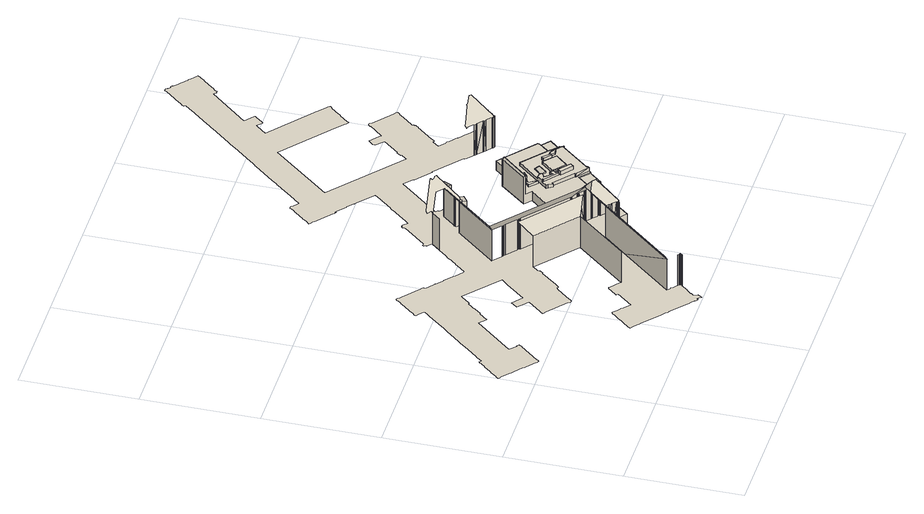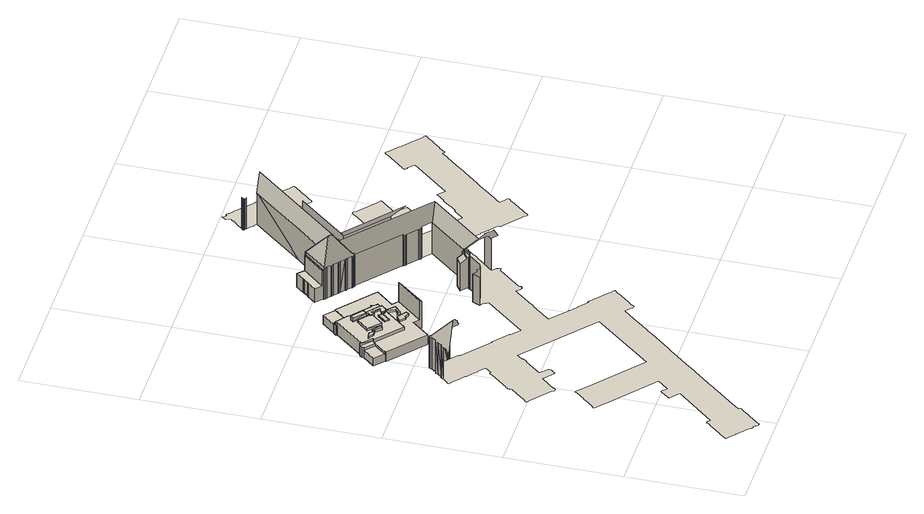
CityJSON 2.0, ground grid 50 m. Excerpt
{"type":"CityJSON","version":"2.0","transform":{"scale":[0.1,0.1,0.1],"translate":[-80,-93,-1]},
"CityObjects":{
"building1":{"type":"Building","geometry":[{"type":"MultiSurface","lod":"2","boundaries":[[[0,1,2,3]],[[4,0,3]],[[5,4,3]],[[6,7,8,9]],[[10,11,7,6]],[[12,4,5]],[[12,13,4]],[[14,15,16,17]],[[13,12,16,15]],[[18,11,10,19]],[[20,14,17,21]],[[22,23,20]],[[19,23,22,18]],[[22,20,21]],[[24,25,26]],[[27,28,29,30]],[[31,32,33,25,34,35,36,37]],[[38,39,40,41]],[[42,43,41,40]],[[44,45,43,42]],[[46,47,45,44]],[[48,28,49,50]],[[48,51,29,28]],[[46,52,53,47]],[[53,52,54]],[[34,25,24,55,35]],[[53,54,56,57]],[[57,56,58,59]],[[60,59,58,61]],[[61,62,63,60]],[[64,65,66,67]],[[62,64,63]],[[54,52,46,44,42,40,39,68,69,70,71,72,73,74,75,65,64,62,61,58,56]],[[64,67,63]],[[69,76,77,70]],[[78,79,80,81,82,83]],[[84,85,86,87,76,69,68]],[[88,35,55,89]],[[90,88,89,91]],[[91,92,93,90]],[[31,37,94]],[[37,36,95,94]],[[95,36,96]],[[97,98,93,92]],[[98,97,99,100]],[[101,100,99]],[[75,102,103,66,65]],[[101,99,104]],[[105,106,107,108,109,96,36,35,88,90,93,98,100,101,110,111,112,113,114]],[[110,104,115]],[[110,101,104]],[[111,110,115,116]],[[117,77,76,87,118,119,120,121,122,123,124,125,126,127,128,129,130,131,132,133,83,82]],[[111,116,134,112]],[[135,112,134]],[[135,113,112]],[[135,136,114,113]],[[137,138,105,114,136,139]],[[105,138,140,106]],[[141,137,139,142]],[[142,143,144,141]],[[145,71,96,109]],[[146,147,144,143,148,149,150]],[[145,151,71]],[[152,153,118,87,86,154,155]],[[156,72,71,151]],[[118,153,157]],[[155,158,159,160,152]],[[152,160,161,162]],[[72,156,163,73]],[[74,164,102,75]],[[73,163,164,74]],[[165,166,103,102]],[[167,168,166,165]],[[158,169,170,159]],[[168,167,171]],[[168,171,172]],[[173,174,172,171]],[[119,118,157,175,176]],[[174,173,177,178]],[[178,177,179]],[[180,108,107,106]],[[177,181,179]],[[181,182,183,179]],[[184,161,160,159,170,185]],[[186,162,161,184]],[[162,186,187,188,189,190,175,157,153,152]],[[182,191,192,183]],[[193,150,149,194]],[[195,140,138,137,141,144,147,196,197,198]],[[192,191,199,200]],[[187,201,202]],[[203,200,199,204]],[[185,170,169,205]],[[175,190,206,176]],[[204,207,208,203]],[[167,165,102,164,163,156,151,145,109,108,180,209,210,211,212,213,214,215,216,217,218,219,220,207,204,199,191,182,181,177,173,171]],[[188,187,202]],[[147,146,221,196]],[[188,202,222,189]],[[223,201,187,186,184,185,205]],[[208,207,224]],[[225,193,194,226]],[[220,224,207]],[[227,225,226,228]],[[229,227,228,230]],[[231,232,233,234,235,236,237,238,239,240,241,242,243,244,245,246,247,248,249,250,251,252,253,254,255,256,257,258,259,260,261,262,263,264,265,266,267,268,269,270,271,272,273,274,275,276,277,278,279,280,281,282,283,284,285,286,287,288,287,289,290,291,292,293,294,295,296,297,298,299,300,301,302,303,304,305,306,307,308,309,310,311,312,313,314,315,316,317,318,319,320,321,322,323,324,325,326,327,328,329,330,331,332,333,334,335,336,337,338,339,340,341,342,343,344,345,346,347,348,349,350,351,352,353,354,355,356,357,358,359,360,361,362,363,364,365,366,367,368,369,370,371,372,373,374,375,376,377,378,379,380,381,382,383,384,385,386,387,388,389,390,391,392,393,394,395,396,397,398,399,400,401,402,403,404,405,406,407,408,409,410,411,412,413,414,415,416,417,418,419,420,421,422,423,222,202,201,223,205,169,158,155,154,86,85,84,38,41,43,45,47,53,57,59,60,63,67,66,103,166,168,172,174,178,179,183,192,200,203,208,224,424,425,426,427,428,429,430,431,432,433,434,435,436,437,438,439,440,441,442,443,230,228,226,194,149,148,143,142,139,136,135,134,116,115,104,99,97,92,91,89,55,24,26,444,445,446,447,448,8,7,11,18,22,21,17,16,12,5,3,2,449,450,451,452,453,454,455,456,457,458,459,460,461,462,463,464,465,466,467,468,469,470,471,472,473,474,475,476,477,478,479,480,481,482,483,484,485,486,487,488,489,490,491,492,493,494,495,496,497,498,499,500,501,502,503,504,505,506,507,508,509,510,511,512,513,514,515,516,517,518,519,520,521,522,523,524,525,526,527,528,529,530,531,532,533,534,535,30,29,51,536,537,538,539,540,541,542,543,544,545,546,547,548,549,550,551,552,553,554,555,556,557,558,559,560,561,562,563,564,565,566,567,568,569,570,571,572,573,574,575,576,577,578,579,580,581,582,583,584,585,586,587,588,589,590,591,592,593,594,595,596,597,598,599,600,601,602,603,604,605,606,607,608,609,610,611,612,613,614,615,616,617,618,619,620,621,622,623,624,625,626,627,628,629,630,631,632,633,634,635,636,637,638,639,640,641,642,643,644,645,646,647,648,649,650,651,652,653,654,655,656,657,658,659,660,661,662,663,664,665,666,667,668,669,670,671,672,673,674,675,676,677,678,679,680,681,682,683,684,685,686,687,688,689,690,691,692,693,694,695,696,697,698,699,700,701,702,703,704,705,706,707,708,709,710,711,712,713,714,715,716,717,718,719,720,721,722,723,724,725,726,727,728,729,730,731,732,733,734,735,736,80,79,78,737,738,739,740,741,742,743,744,745,746,747,748,749,750,751,752,753,754,755,756,757,758,759,760,761,762,763,764,765,766,767,768,769,770,771,772,773,774,775,776,777,778,779,780,781,782,783,784,785,786,787,788,789,790,791,792,793,794,795,796,797,798,799,800,801,802,803,804,805,806,807,808,809,810,811,812,813,814,815,816,817,818,819,820,821,822,823,824,825,826,827,828,829,830,831,832,833,834,835,836,837,838,839,840,841,842,843,844,845,846,847,848,849,850,851,852,853,854,855,856,857,858,859,860,861,862,863,864,865,866,867,868,869,870,871,872,873,874,875,876,877,878,879,880,881,882,883,884,885,886,887,888,889,890,891,892,893,894,895,896,897,898,899,900,901,902,903,904,905,906,907,908,909,910,911,912,913,914,915,916,917,918,919]],[[434,209,180,106,140,195,435]],[[219,424,224,220]],[[425,424,219,218]],[[426,425,218,217]],[[225,227,229,920,921,922,923,924,221,146,150,193]],[[423,422,925,206,190,189,222]],[[230,443,920,229]],[[217,216,427,426]],[[215,428,427,216]],[[920,443,442,921]],[[442,441,922,921]],[[429,428,215,214]],[[922,441,440,923]],[[214,213,212,431,430,429]],[[211,432,431,212]],[[210,433,432,211]],[[198,197,437,436]],[[434,433,210,209]],[[195,198,436,435]],[[924,923,440,439]],[[439,438,437,197,196,221,924]],[[420,419,418,926,927,928,929,930]],[[926,418,417,931]],[[397,932,398]],[[933,398,932]],[[932,397,934]],[[396,934,397]],[[934,396,395,935]],[[394,936,935,395]],[[937,936,394]],[[937,394,393]],[[938,939,940,941,942,943,944,945,946,947,948,949,950,951,952,933,932,934,935,936,937,953,954,955,956,957,958,959,960]],[[953,393,392]],[[937,393,953]],[[392,391,954,953]],[[954,391,390]],[[390,955,954]],[[956,955,390]],[[390,389,957,956]],[[958,957,389,388]],[[959,958,388,387]],[[959,387,386,960]],[[960,386,385,938]],[[938,961,939]],[[938,385,384,962,961]],[[963,962,384,383]],[[382,964,963,383]],[[964,382,381,965]],[[380,966,965,381]],[[967,966,380]],[[968,967,380,379]],[[968,379,378]],[[969,968,378]],[[377,969,378]],[[970,940,939,961,962,963,964,965,966,967,968,969,971,972,973,974,975,976,977,978,979,980]],[[377,971,969]],[[971,377,972]],[[973,972,377,376]],[[375,973,376]],[[375,974,973]]]}]},
"building2":{"type":"Building","geometry":[{"type":"MultiSurface","lod":"2","boundaries":[[[981,982,983,984,985,986,987,988,989,990,991,992,993,994,995,996,997]],[[998,999,1000,1001]],[[1002,1003,1004,1005]],[[1006,1007,1000,999,1008]],[[1009,1010,1011,1012,1013,1014,1015]],[[1016,1017,1018]],[[1019,1020,1021,1016]],[[1022,1023,1024]],[[1025,1026,1027,1028]],[[1021,1017,1016]],[[1029,1030,986,985]],[[1031,1032,1033]],[[983,1034,984]],[[1035,1036,1037,1038]],[[1039,1040,1041,1042]],[[995,994,1043,1044]],[[1031,1033,1045,1046,1047,1048,1049,1050,1051,1052,1053,1054,999,998,1055,1056,1057,1058,1041,1040,1059,1024,1060,1061,1035,1038,1026,1025,1024,1059,1062,1063,1064,1065,1066,1067,1005,1004],[1068,1069,1070,1071,1072,1073,1074]],[[1008,999,1075]],[[1019,1076,1077,1020]],[[1078,1079,1080,1032,1031,1004,1003]],[[1081,996,1044]],[[1082,1083,1084]],[[1085,1002,1005,1067,1086,1087,1088]],[[1089,1080,1090]],[[991,990,1091,1092]],[[1046,1093,1094,1047]],[[1095,1057,1056,1096]],[[1058,1057,1095,1097]],[[1066,1098,1086,1067]],[[997,996,1081,1099]],[[985,984,1100,1029]],[[1101,1102,1103,1104]],[[1019,1016,1018,1076]],[[1069,1009,1015,1070]],[[984,1034,1100]],[[1084,1105,1106,1107,1082]],[[1108,1109,1045,1033]],[[1110,1111,1112,1113]],[[1036,1035,1061,1114]],[[981,1115,982]],[[1116,1117,1049,1048]],[[1118,1112,1111]],[[1002,1085,1088,1119,1120,1121,1122,1123,1124,1125,1126,1127,1097,1095,1096,1128,1129,1130,1131,1104,1103,1132,1133,1134,1090,1079,1078,1003]],[[1135,1136,1137,1138]],[[1101,1104,1131,1130,1139,1007,1006]],[[1140,1087,1086,1098]],[[1102,1141,1142,1143,1133,1132,1103]],[[1032,1108,1033]],[[1023,1114,1061,1060]],[[1144,1106,1105,1145]],[[1012,1011,1074,1073]],[[1130,1129,1128,1055,998,1001,1139]],[[1084,1146,1145,1105]],[[1122,1121,1063,1062]],[[991,1092,1147,992]],[[1148,1138,1137,1149,1150,1151]],[[1152,1153,1154,1155]],[[988,987,1156]],[[989,988,1156,1157]],[[1059,1040,1039,1158,1125,1124,1123]],[[1159,1160,1151,1161]],[[1062,1059,1123,1122]],[[1135,1138,1148,1162]],[[1022,1024,1025,1028]],[[1155,1154,1163,1160,1159,1164]],[[1071,1014,1013,1072]],[[1134,1133,1143,1165]],[[1166,1150,1149,1167]],[[1110,1113,1168]],[[1168,1169,1110]],[[1170,1161,1151,1150,1166]],[[1116,1048,1047,1094]],[[1171,1107,1106]],[[1075,1054,1053,1172,1173]],[[1174,1043,994,993]],[[1008,1075,1175,1141,1102,1101,1006]],[[1023,1060,1024]],[[987,1176,1156]],[[1030,1176,987,986]],[[1050,1049,1117,1177]],[[1023,1022,1028,1027,1037,1036,1114]],[[983,982,1178,1034]],[[1179,1142,1175]],[[1009,1069,1068,1010]],[[1169,1168,1118,1180]],[[995,1044,996]],[[1148,1151,1160,1163,1154,1153,1162]],[[1127,1126,1181,1042,1041,1058,1097]],[[1091,1177,1117,1116,1094,1093,1109,1108,1032,1080,1089,1165,1167,1136,1135,1144,1145,1146,1083,1171,1110,1169,1180,1111,1110,1171,1144,1135,1162,1153,1152,1182,1161,1170,1166,1167,1165,1143,1142,1179,1173,1172,1157,1156,1176,1030,1029,1100,1034,1178,1115,1099,1081,1044,1043,1174,1147,1092],[1077,1076,1018,1017]],[[1065,1140,1098,1066]],[[1180,1118,1111]],[[992,1147,1174,993]],[[1155,1164,1182]],[[1063,1121,1120,1064]],[[1109,1093,1046,1045]],[[1182,1164,1159,1161]],[[1175,1142,1141]],[[1017,1021,1020,1077]],[[1011,1010,1068,1074]],[[1064,1120,1119,1088,1087,1140,1065]],[[1149,1137,1136,1167]],[[1139,1001,1000,1007]],[[982,1115,1178]],[[1012,1073,1072,1013]],[[1155,1182,1152]],[[1054,1075,999]],[[1171,1106,1144]],[[997,1099,1115,981]],[[1026,1038,1037,1027]],[[1075,1173,1179]],[[1084,1083,1146]],[[1082,1107,1171,1083]],[[1179,1175,1075]],[[1134,1165,1089,1090]],[[1039,1042,1181,1158]],[[1014,1071,1070,1015]],[[1125,1158,1181,1126]],[[989,1157,1172,1053,1052,1051,1050,1177,1091,990]],[[1090,1080,1079]],[[1055,1128,1096,1056]],[[1168,1113,1112,1118]]]}]}
},
"vertices":[
[790,100,163],[790,101,164],[790,101,10],[790,100,10],[795,104,162],[795,104,10],[789,119,162],[789,119,10],[788,118,10],[788,118,163],[794,116,160],[794,116,10],[797,109,10],[797,109,163],[797,110,165],[796,110,165],[796,110,10],[797,110,10],[797,112,10],[797,112,162],[798,111,163],[798,111,10],[797,111,10],[797,111,163],[938,377,10],[748,153,164],[748,153,10],[750,343,164],[935,561,164],[935,561,10],[750,343,10],[1021,541,225],[686,147,225],[748,152,163],[938,377,164],[1028,481,164],[1023,539,221],[1023,541,223],[797,844,10],[797,844,165],[799,846,161],[799,846,10],[801,844,161],[801,844,10],[802,845,160],[802,845,10],[807,842,158],[807,842,10],[761,709,164],[996,566,225],[756,770,225],[761,709,10],[810,837,160],[810,837,10],[810,837,161],[1028,481,10],[855,799,160],[855,799,10],[860,796,158],[860,796,10],[864,792,10],[864,792,160],[863,791,160],[863,791,10],[866,789,160],[864,787,165],[864,787,10],[866,789,10],[756,878,166],[756,879,165],[696,874,225],[1051,571,225],[1055,575,218],[1050,627,165],[1046,631,165],[1046,632,165],[902,1050,165],[897,1110,225],[804,1136,10],[803,1134,10],[773,1100,10],[773,1100,165],[803,1134,165],[804,1136,168],[756,878,10],[902,1050,10],[905,1053,10],[905,1053,171],[1042,470,164],[1042,470,10],[1041,469,163],[1041,469,10],[1045,464,10],[1045,464,161],[1023,541,225],[1023,539,225],[1025,541,225],[1051,461,10],[1051,461,163],[1051,462,10],[1051,462,164],[1068,447,163],[1046,632,173],[1046,632,10],[1068,447,10],[1078,439,164],[1078,442,167],[1072,509,234],[1070,532,257],[1057,543,257],[1068,446,163],[1071,442,161],[1076,439,163],[1077,439,163],[1078,439,163],[1068,446,10],[1071,442,10],[864,1139,225],[909,1050,171],[914,1055,181],[907,1145,272],[908,1146,275],[900,1153,274],[899,1152,272],[891,1155,268],[885,1158,266],[885,1165,273],[882,1166,273],[882,1166,272],[793,1159,182],[792,1158,180],[788,1154,172],[806,1139,173],[804,1137,168],[1076,439,10],[1077,439,10],[1078,439,10],[1078,440,150],[1078,439,150],[1078,440,10],[1078,442,150],[1079,439,150],[1079,439,10],[1081,441,10],[1081,441,150],[1055,567,233],[1083,439,76],[1083,439,150],[1083,439,10],[1112,414,10],[1112,414,77],[1051,571,233],[915,1045,167],[909,1050,170],[909,1050,10],[915,1045,10],[1055,575,225],[914,1055,170],[918,1048,10],[918,1048,157],[915,1045,157],[917,1051,158],[917,1051,168],[1050,627,174],[1046,631,174],[1049,635,167],[1049,635,10],[1050,635,167],[1050,635,10],[939,1031,10],[939,1031,149],[1050,636,165],[1050,636,10],[1051,635,165],[1051,635,10],[937,1082,170],[937,1082,181],[1056,633,163],[1056,633,10],[1060,628,10],[1162,540,167],[1060,628,165],[1059,628,165],[1059,628,10],[945,1072,155],[970,1051,145],[945,1072,165],[941,1076,167],[946,1082,167],[945,1083,168],[946,1084,168],[1077,613,165],[1077,613,10],[1141,448,77],[1141,448,10],[1162,540,150],[1165,533,150],[1161,536,150],[1163,539,150],[1082,611,163],[1082,611,10],[941,1076,10],[946,1082,10],[1086,606,10],[1086,606,165],[970,1051,10],[946,1084,173],[1085,606,165],[1085,606,10],[1163,541,165],[1159,545,163],[1154,548,165],[1154,547,165],[1152,549,165],[1137,562,165],[1134,567,163],[1129,569,165],[1111,584,165],[1112,584,165],[1108,589,163],[1103,591,165],[1165,533,76],[945,1083,10],[945,1072,10],[1103,591,10],[1141,449,77],[1141,449,10],[1143,451,77],[1143,451,10],[1141,453,77],[1141,453,10],[1647,2326,10],[1645,2322,10],[1641,2318,10],[1631,2306,10],[1629,2301,10],[1624,2297,10],[1623,2298,10],[1589,2257,10],[1586,2252,10],[1582,2248,10],[1581,2248,10],[1571,2237,10],[1571,2236,10],[1569,2231,10],[1567,2229,10],[1563,2231,10],[1560,2228,10],[1557,2230,10],[1553,2235,10],[1548,2240,10],[1407,2076,10],[1406,2075,10],[1420,2063,10],[1420,2064,10],[1446,2042,10],[1445,2041,10],[1446,2040,10],[1442,2035,10],[1416,2005,10],[1411,2000,10],[1411,2001,10],[1410,2000,10],[1388,2019,10],[1385,2015,10],[1348,1972,10],[1532,1816,10],[1533,1816,10],[1538,1814,10],[1541,1809,10],[1578,1777,10],[1578,1778,10],[1583,1775,10],[1584,1774,10],[1583,1772,10],[1587,1768,10],[1584,1764,10],[1584,1763,10],[1580,1759,10],[1579,1760,10],[1547,1723,10],[1548,1723,10],[1545,1718,10],[1541,1714,10],[1540,1715,10],[1509,1678,10],[1507,1673,10],[1502,1669,10],[1502,1670,10],[1501,1673,10],[1499,1670,10],[1495,1672,10],[1491,1676,10],[1492,1677,10],[1458,1705,10],[1238,1893,10],[1023,1640,10],[1327,1382,10],[1330,1386,10],[1347,1405,10],[1349,1407,10],[1345,1412,10],[1347,1414,10],[1347,1415,10],[1350,1419,10],[1358,1429,10],[1359,1428,10],[1419,1498,10],[1415,1501,10],[1384,1528,10],[1389,1534,10],[1386,1537,10],[1404,1558,10],[1444,1524,10],[1451,1518,10],[1502,1577,10],[1501,1578,10],[1504,1584,10],[1509,1588,10],[1510,1588,10],[1511,1588,10],[1512,1588,10],[1518,1585,10],[1522,1579,10],[1606,1507,10],[1607,1507,10],[1613,1504,10],[1617,1498,10],[1618,1498,10],[1617,1497,10],[1617,1496,10],[1614,1490,10],[1609,1486,10],[1608,1487,10],[1591,1466,10],[1554,1424,10],[1554,1423,10],[1551,1417,10],[1549,1415,10],[1553,1413,10],[1553,1412,10],[1550,1406,10],[1553,1404,10],[1543,1392,10],[1542,1393,10],[1482,1322,10],[1483,1322,10],[1473,1310,10],[1471,1308,10],[1470,1309,10],[1468,1306,10],[1464,1310,10],[1441,1283,10],[1472,1256,10],[1472,1257,10],[1478,1254,10],[1481,1249,10],[1505,1228,10],[1505,1229,10],[1510,1226,10],[1514,1221,10],[1513,1221,10],[1538,1200,10],[1538,1201,10],[1543,1198,10],[1546,1193,10],[1570,1172,10],[1571,1173,10],[1576,1170,10],[1579,1165,10],[1580,1164,10],[1579,1163,10],[1577,1160,10],[1570,1156,10],[1553,1136,10],[1554,1136,10],[1552,1128,10],[1544,1126,10],[1528,1107,10],[1526,1099,10],[1519,1096,10],[1501,1075,10],[1501,1074,10],[1500,1069,10],[1496,1064,10],[1493,1066,10],[1492,1065,10],[1488,1067,10],[1485,1071,10],[1486,1071,10],[1461,1092,10],[1456,1095,10],[1452,1099,10],[1452,1100,10],[1428,1121,10],[1428,1120,10],[1423,1123,10],[1419,1127,10],[1420,1128,10],[1396,1148,10],[1391,1151,10],[1392,1156,10],[1388,1159,10],[1390,1161,10],[1271,1263,10],[1267,1261,10],[1266,1262,10],[1261,1265,10],[1200,1316,10],[1204,1320,10],[1163,1355,10],[1014,1181,10],[1014,1180,10],[1023,1173,10],[1024,1172,10],[1021,1169,10],[1032,1159,10],[1043,1151,10],[1027,1118,10],[1009,1132,10],[998,1142,10],[992,1135,10],[991,1137,10],[946,1084,10],[1108,589,10],[1112,584,10],[1111,584,10],[1129,569,10],[1134,567,10],[1137,562,10],[1152,549,10],[1154,547,10],[1154,548,10],[1159,545,10],[1163,541,10],[1162,540,10],[1163,539,10],[1161,536,10],[1165,533,10],[1193,509,10],[1164,475,10],[1163,476,10],[1161,473,10],[1160,474,10],[748,152,10],[760,143,10],[766,141,10],[769,136,10],[769,135,10],[774,82,10],[771,77,10],[767,73,10],[766,73,10],[749,54,10],[750,53,10],[747,48,10],[742,45,10],[741,44,10],[740,43,10],[750,23,10],[736,6,10],[726,25,10],[726,26,10],[724,21,10],[718,22,10],[719,20,10],[721,19,10],[719,17,10],[718,17,10],[717,18,10],[717,17,10],[712,20,10],[709,24,10],[708,25,10],[709,25,10],[689,42,10],[683,44,10],[680,49,10],[611,108,10],[610,108,10],[605,111,10],[602,116,10],[582,133,10],[582,132,10],[577,135,10],[573,139,10],[574,140,10],[504,199,10],[503,199,10],[496,205,10],[495,206,10],[495,207,10],[475,223,10],[473,224,10],[468,228,10],[467,231,10],[468,232,10],[467,233,10],[469,238,10],[474,241,10],[490,260,10],[493,265,10],[497,269,10],[497,268,10],[514,288,10],[514,289,10],[517,294,10],[521,297,10],[538,316,10],[537,316,10],[540,321,10],[544,324,10],[545,325,10],[545,324,10],[546,325,10],[547,325,10],[552,322,10],[556,318,10],[555,317,10],[575,300,10],[576,301,10],[581,298,10],[584,293,10],[616,266,10],[673,333,10],[674,334,10],[672,336,10],[666,340,10],[667,342,10],[669,342,10],[667,343,10],[700,381,10],[702,379,10],[704,382,10],[708,378,10],[749,343,10],[741,686,10],[738,683,10],[742,679,10],[738,676,10],[740,674,10],[730,662,10],[729,662,10],[669,592,10],[670,591,10],[658,577,10],[657,578,10],[656,577,10],[655,578,10],[653,577,10],[648,581,10],[646,579,10],[641,575,10],[641,576,10],[587,513,10],[587,512,10],[584,506,10],[581,504,10],[579,505,10],[576,502,10],[570,505,10],[566,511,10],[481,583,10],[475,586,10],[471,591,10],[471,592,10],[472,593,10],[470,593,10],[471,594,10],[474,600,10],[479,604,10],[530,663,10],[514,677,10],[484,703,10],[507,730,10],[538,704,10],[549,694,10],[619,776,10],[626,784,10],[641,801,10],[646,807,10],[645,807,10],[495,935,10],[493,932,10],[489,928,10],[483,920,10],[459,893,10],[459,892,10],[455,895,10],[427,862,10],[428,861,10],[404,833,10],[403,834,10],[374,799,10],[373,798,10],[371,799,10],[341,825,10],[201,661,10],[232,634,10],[232,635,10],[237,632,10],[241,627,10],[241,626,10],[241,625,10],[238,620,10],[234,616,10],[234,617,10],[163,534,10],[163,533,10],[161,529,10],[157,526,10],[156,527,10],[155,526,10],[154,526,10],[149,529,10],[146,533,10],[108,566,10],[108,565,10],[103,568,10],[100,573,10],[62,605,10],[61,605,10],[56,608,10],[53,612,10],[53,613,10],[15,645,10],[10,647,10],[6,652,10],[7,652,10],[6,653,10],[6,654,10],[9,659,10],[13,662,10],[14,662,10],[32,684,10],[34,689,10],[39,692,10],[58,714,10],[57,714,10],[60,719,10],[64,723,10],[65,722,10],[83,744,10],[86,750,10],[90,753,10],[91,752,10],[91,753,10],[92,753,10],[100,746,10],[117,766,10],[119,771,10],[124,774,10],[177,836,10],[179,840,10],[183,844,10],[196,859,10],[199,864,10],[203,867,10],[256,929,10],[258,933,10],[263,937,10],[276,952,10],[278,957,10],[282,960,10],[335,1022,10],[338,1026,10],[342,1030,10],[359,1050,10],[359,1051,10],[334,1071,10],[329,1074,10],[325,1078,10],[326,1079,10],[326,1080,10],[325,1081,10],[328,1086,10],[332,1089,10],[333,1089,10],[344,1102,10],[343,1102,10],[346,1107,10],[351,1111,10],[384,1149,10],[384,1150,10],[386,1155,10],[391,1158,10],[402,1171,10],[405,1177,10],[409,1180,10],[410,1180,10],[411,1180,10],[412,1180,10],[417,1177,10],[420,1173,10],[433,1161,10],[433,1162,10],[438,1159,10],[442,1155,10],[441,1154,10],[480,1121,10],[481,1122,10],[486,1119,10],[489,1114,10],[502,1103,10],[507,1101,10],[511,1096,10],[510,1096,10],[511,1095,10],[509,1095,10],[510,1094,10],[508,1091,10],[509,1091,10],[512,1088,10],[511,1087,10],[542,1061,10],[543,1062,10],[549,1057,10],[548,1056,10],[579,1030,10],[580,1030,10],[586,1025,10],[617,998,10],[623,993,10],[654,967,10],[657,965,10],[658,966,10],[659,966,10],[690,1002,10],[689,1002,10],[696,1011,10],[697,1010,10],[728,1047,10],[727,1047,10],[735,1056,10],[735,1055,10],[766,1091,10],[766,1092,10],[804,1137,10],[806,1139,10],[788,1154,10],[792,1158,10],[790,1159,10],[785,1158,10],[788,1161,10],[784,1164,10],[783,1167,10],[787,1171,10],[793,1170,10],[797,1171,10],[881,1270,10],[881,1273,10],[882,1274,10],[879,1279,10],[883,1284,10],[889,1282,10],[891,1286,10],[897,1281,10],[914,1266,10],[916,1268,10],[918,1270,10],[947,1304,10],[947,1305,10],[954,1313,10],[955,1313,10],[985,1349,10],[985,1350,10],[992,1358,10],[993,1358,10],[1024,1394,10],[1023,1394,10],[1030,1403,10],[1031,1403,10],[1061,1439,10],[1062,1441,10],[1060,1443,10],[1060,1444,10],[1029,1470,10],[1028,1470,10],[1022,1475,10],[1023,1475,10],[992,1501,10],[991,1501,10],[985,1506,10],[986,1506,10],[954,1533,10],[954,1532,10],[948,1537,10],[948,1538,10],[917,1564,10],[914,1566,10],[913,1567,10],[910,1563,10],[910,1565,10],[910,1569,10],[903,1567,10],[900,1571,10],[901,1571,10],[888,1582,10],[887,1582,10],[882,1584,10],[879,1589,10],[840,1622,10],[835,1624,10],[831,1629,10],[832,1629,10],[819,1640,10],[818,1640,10],[813,1643,10],[810,1648,10],[809,1648,10],[810,1649,10],[809,1649,10],[812,1654,10],[817,1658,10],[828,1671,10],[830,1676,10],[835,1680,10],[835,1679,10],[868,1718,10],[871,1723,10],[875,1727,10],[876,1727,10],[887,1740,10],[886,1740,10],[889,1745,10],[890,1746,10],[894,1748,10],[895,1749,10],[896,1748,10],[896,1749,10],[901,1746,10],[905,1741,10],[904,1741,10],[929,1720,10],[930,1720,10],[947,1740,10],[949,1745,10],[953,1748,10],[1026,1833,10],[1028,1838,10],[1032,1841,10],[1046,1856,10],[1048,1861,10],[1052,1864,10],[1125,1949,10],[1127,1954,10],[1132,1957,10],[1145,1972,10],[1147,1977,10],[1152,1980,10],[1224,2065,10],[1227,2070,10],[1231,2073,10],[1244,2089,10],[1247,2094,10],[1251,2097,10],[1324,2182,10],[1326,2187,10],[1330,2190,10],[1343,2205,10],[1346,2210,10],[1350,2213,10],[1423,2298,10],[1425,2303,10],[1429,2306,10],[1447,2326,10],[1446,2327,10],[1441,2332,10],[1443,2334,10],[1440,2333,10],[1440,2334,10],[1443,2340,10],[1447,2343,10],[1466,2364,10],[1466,2365,10],[1468,2370,10],[1473,2373,10],[1492,2394,10],[1491,2395,10],[1494,2400,10],[1499,2403,10],[1518,2424,10],[1517,2425,10],[1520,2430,10],[1524,2433,10],[1525,2433,10],[1525,2434,10],[1526,2433,10],[1531,2431,10],[1536,2425,10],[1535,2425,10],[1548,2414,10],[1549,2414,10],[1551,2416,10],[1553,2414,10],[1557,2411,10],[1554,2409,10],[1555,2409,10],[1560,2406,10],[1562,2403,10],[1563,2402,10],[1563,2401,10],[1583,2384,10],[1583,2385,10],[1588,2382,10],[1592,2377,10],[1591,2377,10],[1601,2369,10],[1604,2366,10],[1611,2360,10],[1612,2360,10],[1617,2358,10],[1620,2353,10],[1621,2351,10],[1640,2336,10],[1645,2333,10],[1648,2330,10],[1649,2329,10],[1648,2328,10],[1649,2328,10],[1160,474,77],[1161,473,77],[1163,476,77],[1164,475,77],[1193,509,77],[991,1137,173],[1027,1118,148],[1009,1132,148],[1009,1132,160],[998,1142,154],[998,1142,170],[1043,1151,148],[1419,1127,163],[1420,1128,163],[1423,1123,161],[1428,1120,163],[1428,1121,163],[1452,1100,163],[1493,1066,165],[1494,1068,168],[1488,1158,257],[1479,1165,257],[1479,1165,258],[1455,1163,233],[1451,1167,233],[1448,1163,226],[1399,1158,177],[1400,1158,177],[1392,1157,170],[1392,1156,168],[1391,1151,161],[1396,1148,163],[1396,1148,164],[1452,1099,162],[1456,1095,161],[1461,1092,162],[1461,1092,163],[1486,1071,163],[1485,1071,162],[1488,1067,161],[1492,1065,162],[1493,1066,168],[1496,1064,163],[1500,1069,162],[1501,1074,166],[1501,1075,167],[1519,1096,167],[1519,1096,166],[1526,1099,162],[1528,1107,167],[1579,1165,166],[1544,1126,168],[1544,1126,167],[1552,1128,162],[1554,1136,166],[1553,1136,167],[1570,1156,168],[1570,1156,167],[1577,1160,163],[1579,1163,164],[1580,1164,164],
[1289,766,82],[1259,798,82],[1275,806,82],[1279,811,82],[1275,815,82],[1277,817,82],[1273,820,82],[1258,820,82],[1257,821,82],[1238,799,82],[1244,797,82],[1243,793,82],[1299,746,82],[1304,750,82],[1300,760,82],[1309,772,82],[1297,782,82],[1501,880,57],[1460,831,57],[1460,831,47],[1501,880,47],[1371,636,10],[1372,635,10],[1372,635,56],[1371,636,56],[1500,795,60],[1500,795,47],[1460,831,60],[1241,908,66],[1235,898,67],[1270,871,65],[1292,888,63],[1270,905,64],[1263,901,65],[1245,911,66],[1312,753,91],[1359,713,72],[1312,753,72],[1301,738,91],[1349,700,91],[1359,713,91],[1211,847,67],[1241,876,67],[1211,847,56],[1244,816,56],[1247,821,56],[1247,821,68],[1244,816,68],[1275,815,72],[1277,817,72],[1378,642,56],[1378,642,72],[1327,681,56],[1275,806,72],[1241,865,56],[1241,865,67],[1228,854,67],[1228,854,56],[1161,848,151],[1161,848,56],[1258,960,57],[1258,960,151],[1304,750,72],[1300,760,72],[1325,687,56],[1242,758,56],[1238,755,56],[1236,753,56],[1227,771,56],[1220,777,56],[1238,799,56],[1257,821,56],[1340,918,57],[1453,822,57],[1498,882,57],[1501,886,57],[1347,1017,57],[1282,940,57],[1187,826,56],[1241,876,56],[1249,865,56],[1121,750,56],[1276,619,56],[1277,620,56],[1280,617,56],[1325,671,56],[1368,633,56],[1235,898,56],[1241,908,56],[1245,911,56],[1263,901,56],[1270,905,56],[1292,888,56],[1270,871,56],[1453,822,60],[1301,738,72],[1349,700,72],[1378,642,10],[1385,650,10],[1385,650,72],[1309,772,72],[1310,779,84],[1310,779,72],[1320,763,84],[1368,633,10],[1368,633,53],[1323,579,53],[1323,579,10],[1380,653,72],[1380,653,10],[1238,799,72],[1244,797,72],[1242,758,72],[1238,755,72],[1347,1017,10],[1501,886,10],[1282,940,10],[1325,671,53],[1297,782,72],[1279,811,72],[1497,792,60],[1501,788,60],[1501,788,10],[1497,792,10],[1359,732,84],[1404,783,85],[1353,829,84],[1327,681,72],[1325,687,72],[1329,834,72],[1312,849,72],[1312,849,75],[1329,834,79],[1249,865,67],[1289,766,72],[1236,753,72],[1227,771,72],[1281,813,74],[1280,617,10],[1277,620,10],[1276,619,10],[1121,750,10],[1187,826,10],[1161,848,10],[1156,852,10],[1251,966,10],[1258,960,10],[1498,882,10],[1501,880,10],[1542,845,10],[1500,795,10],[1493,778,10],[1489,774,10],[1485,777,10],[1428,795,72],[1452,799,72],[1452,799,81],[1428,795,81],[1542,845,47],[1280,617,53],[1493,778,60],[1493,778,72],[1489,774,72],[1404,783,72],[1359,732,72],[1320,763,72],[1243,793,72],[1411,811,81],[1452,800,81],[1427,815,81],[1414,815,81],[1373,829,72],[1406,803,72],[1406,803,85],[1373,829,85],[1258,820,72],[1257,821,72],[1156,852,144],[1407,815,85],[1414,815,86],[1407,815,72],[1411,811,72],[1411,811,85],[1382,839,86],[1485,777,72],[1427,815,72],[1452,800,72],[1299,799,79],[1299,799,72],[1414,815,72],[1353,829,72],[1340,918,72],[1453,822,72],[1299,746,72],[1448,816,60],[1273,820,72],[1220,777,72],[1259,798,72],[1448,816,72],[1281,813,72],[1251,966,144],[1382,839,72]
]}
